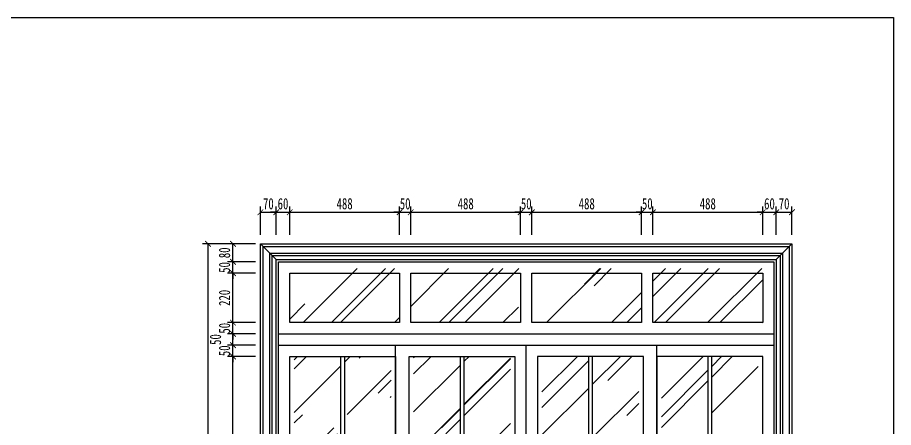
# Model space of a CAD drawing. Header units: millimetres. Extents: x 51249 to 2766742, y -599687 to -1280.
# Drawn here: x 78449 to 82338, y -120379 to -118559 of the extents above; entities that cross this region are included whole.
import ezdxf

# ---------------------------------------------------------------- set-up
doc = ezdxf.new("R2010")
doc.units = ezdxf.units.MM
doc.header["$LTSCALE"] = 10
doc.header["$PDMODE"] = 3
for name, color, linetype in [('D-节点填充', 250, 'Continuous'), ('E-立面造型线', 3, 'Continuous'), ('W-尺寸', 5, 'Continuous')]:
    doc.layers.add(name, color=color, linetype=linetype)
doc.styles.add('DIM', font='SimSun.ttf', dxfattribs={"width": 0.7})
doc.dimstyles.new('25', dxfattribs={"dimscale": 25, "dimtxt": 2, "dimasz": 1, "dimexe": 1, "dimexo": 1, "dimgap": 0.5, "dimtad": 1, "dimdec": 0, "dimzin": 0, "dimdsep": 46, "dimtxsty": 'DIM', "dimblk": 'ARCHTICK', "dimcen": 0, "dimclrd": 5, "dimclre": 5, "dimclrt": 35, "dimadec": 0, "dimazin": 0, "dimtfac": 0.5, "dimtdec": 0, "dimtix": 1, "dimtmove": 2, "dimatfit": 2, "dimldrblk": 'A', "dimfxl": 0, "dimtolj": 1, "dimtzin": 0, "dimlwd": -1, "dimlwe": -1, "dimarcsym": 0})
pattern_1 = [(45, (152663.25, -121323.87), (215.52615, 574.7364), [3810, -508, 1270, -254]), (45, (152812.32, -120995.2), (-418.48, 59.2697), [762, -83.82, 1524, -190.5]), (45, (152600.39, -121081.4), (813.6112, 1054.28207), [2032, -355.6, 1016, -254])]

# ---------------------------------------------------------------- blocks, each defined once
blk = doc.blocks.new('_ArchTick')
at = {"color": 0, "linetype": 'ByBlock', "const_width": 0.15}
blk.add_lwpolyline([(-0.5, -0.5), (0.5, 0.5)], dxfattribs=at)
blk = doc.blocks.new('*D59')
at = {"layer": 'Defpoints', "color": 0, "ltscale": 0.15}
for p in [(79405.2, -120063.9), (79771, -120063.9), (79758.7, -121003.9)]:
    blk.add_point(p, dxfattribs=at)
at = {"layer": 'W-尺寸', "color": 5, "ltscale": 0.15}
for p, q in [((79505.2, -120063.9), (79380.2, -120063.9)), ((79405.2, -121003.9), (79405.2, -120063.9)), ((79505.2, -121003.9), (79380.2, -121003.9))]:
    blk.add_line(p, q, dxfattribs=at)
at = {"layer": 'W-尺寸', "color": 5, "ltscale": 0.15, "xscale": 25, "yscale": 25, "zscale": 25}
for p, rotation in [((79405.2, -120063.9), 90), ((79405.2, -121003.9), 270)]:
    blk.add_blockref('_ArchTick', p, dxfattribs=dict(at, rotation=rotation))
at = {"layer": 'W-尺寸', "color": 35, "ltscale": 0.15, "insert": (79367.7, -120533.9), "char_height": 50, "attachment_point": 5, "rotation": 90, "style": 'DIM'}
blk.add_mtext('\\A1;940', dxfattribs=at)
blk = doc.blocks.new('A')
for p, q in [((-0.37, 0), (-2.13, 0)), ((-1.44, 1.15), (-1.09, 1.44)), ((-1.44, 1.15), (-0.37, 0)), ((-1.44, -1.15), (-0.37, 0)), ((-1.09, 1.44), (0, 0)), ((-1.09, -1.44), (0, 0)), ((-1.44, -1.15), (-1.09, -1.44))]:
    blk.add_line(p, q)
for points in [[(-1.44, 1.15), (-1.09, 1.44), (-0.37, 0), (0, 0)], [(-1.44, -1.15), (-1.09, -1.44), (-0.37, 0), (0, 0)]]:
    blk.add_solid(points)
blk = doc.blocks.new('*D60')
at = {"layer": 'Defpoints', "color": 0, "ltscale": 0.15}
for p in [(79405.2, -120013.9), (79765.8, -120013.9), (79771, -120063.9)]:
    blk.add_point(p, dxfattribs=at)
at = {"layer": 'W-尺寸', "color": 5, "ltscale": 0.15}
for p, q in [((79405.2, -120013.9), (79405.2, -119988.9)), ((79505.2, -120013.9), (79380.2, -120013.9)), ((79405.2, -120063.9), (79405.2, -120013.9)), ((79505.2, -120063.9), (79380.2, -120063.9)), ((79405.2, -120063.9), (79405.2, -120088.9))]:
    blk.add_line(p, q, dxfattribs=at)
at = {"layer": 'W-尺寸', "color": 5, "ltscale": 0.15, "xscale": 25, "yscale": 25, "zscale": 25}
for p, rotation in [((79405.2, -120013.9), 270), ((79405.2, -120063.9), 90)]:
    blk.add_blockref('_ArchTick', p, dxfattribs=dict(at, rotation=rotation))
at = {"layer": 'W-尺寸', "color": 35, "ltscale": 0.15, "insert": (79367.7, -120038.9), "char_height": 50, "attachment_point": 5, "rotation": 90, "style": 'DIM'}
blk.add_mtext('\\A1;50', dxfattribs=at)
blk = doc.blocks.new('*D61')
at = {"layer": 'Defpoints', "color": 0, "ltscale": 0.15}
for p in [(79405.2, -119963.9), (79797.5, -119963.9), (79765.8, -120013.9)]:
    blk.add_point(p, dxfattribs=at)
at = {"layer": 'W-尺寸', "color": 5, "ltscale": 0.15}
for p, q in [((79505.2, -119963.9), (79380.2, -119963.9)), ((79405.2, -120013.9), (79405.2, -119963.9)), ((79505.2, -120013.9), (79380.2, -120013.9))]:
    blk.add_line(p, q, dxfattribs=at)
at = {"layer": 'W-尺寸', "color": 5, "ltscale": 0.15, "xscale": 25, "yscale": 25, "zscale": 25}
for p, rotation in [((79405.2, -119963.9), 90), ((79405.2, -120013.9), 270)]:
    blk.add_blockref('_ArchTick', p, dxfattribs=dict(at, rotation=rotation))
at = {"layer": 'W-尺寸', "color": 35, "ltscale": 0.15, "insert": (79327.6, -119988.9), "char_height": 50, "attachment_point": 5, "rotation": 90, "style": 'DIM'}
blk.add_mtext('\\A1;50', dxfattribs=at)
blk = doc.blocks.new('*D62')
at = {"layer": 'Defpoints', "color": 0, "ltscale": 0.15}
for p in [(79405.2, -119913.9), (79781.6, -119913.9), (79797.5, -119963.9)]:
    blk.add_point(p, dxfattribs=at)
at = {"layer": 'W-尺寸', "color": 5, "ltscale": 0.15}
for p, q in [((79405.2, -119913.9), (79405.2, -119888.9)), ((79505.2, -119913.9), (79380.2, -119913.9)), ((79405.2, -119963.9), (79405.2, -119913.9)), ((79505.2, -119963.9), (79380.2, -119963.9)), ((79405.2, -119963.9), (79405.2, -119988.9))]:
    blk.add_line(p, q, dxfattribs=at)
at = {"layer": 'W-尺寸', "color": 5, "ltscale": 0.15, "xscale": 25, "yscale": 25, "zscale": 25}
for p, rotation in [((79405.2, -119913.9), 270), ((79405.2, -119963.9), 90)]:
    blk.add_blockref('_ArchTick', p, dxfattribs=dict(at, rotation=rotation))
at = {"layer": 'W-尺寸', "color": 35, "ltscale": 0.15, "insert": (79367.7, -119938.9), "char_height": 50, "attachment_point": 5, "rotation": 90, "style": 'DIM'}
blk.add_mtext('\\A1;50', dxfattribs=at)
blk = doc.blocks.new('*D63')
at = {"layer": 'Defpoints', "color": 0, "ltscale": 0.15}
for p in [(79405.2, -119693.9), (79780.3, -119693.9), (79781.6, -119913.9)]:
    blk.add_point(p, dxfattribs=at)
at = {"layer": 'W-尺寸', "color": 5, "ltscale": 0.15}
for p, q in [((79505.2, -119693.9), (79380.2, -119693.9)), ((79405.2, -119913.9), (79405.2, -119693.9)), ((79505.2, -119913.9), (79380.2, -119913.9))]:
    blk.add_line(p, q, dxfattribs=at)
at = {"layer": 'W-尺寸', "color": 5, "ltscale": 0.15, "xscale": 25, "yscale": 25, "zscale": 25}
for p, rotation in [((79405.2, -119693.9), 90), ((79405.2, -119913.9), 270)]:
    blk.add_blockref('_ArchTick', p, dxfattribs=dict(at, rotation=rotation))
at = {"layer": 'W-尺寸', "color": 35, "ltscale": 0.15, "insert": (79367.7, -119803.9), "char_height": 50, "attachment_point": 5, "rotation": 90, "style": 'DIM'}
blk.add_mtext('\\A1;220', dxfattribs=at)
blk = doc.blocks.new('*D64')
at = {"layer": 'Defpoints', "color": 0, "ltscale": 0.15}
for p in [(79405.2, -119643.9), (79793.5, -119643.9), (79780.3, -119693.9)]:
    blk.add_point(p, dxfattribs=at)
at = {"layer": 'W-尺寸', "color": 5, "ltscale": 0.15}
for p, q in [((79405.2, -119643.9), (79405.2, -119618.9)), ((79505.2, -119643.9), (79380.2, -119643.9)), ((79405.2, -119693.9), (79405.2, -119643.9)), ((79505.2, -119693.9), (79380.2, -119693.9)), ((79405.2, -119693.9), (79405.2, -119718.9))]:
    blk.add_line(p, q, dxfattribs=at)
at = {"layer": 'W-尺寸', "color": 5, "ltscale": 0.15, "xscale": 25, "yscale": 25, "zscale": 25}
for p, rotation in [((79405.2, -119643.9), 270), ((79405.2, -119693.9), 90)]:
    blk.add_blockref('_ArchTick', p, dxfattribs=dict(at, rotation=rotation))
at = {"layer": 'W-尺寸', "color": 35, "ltscale": 0.15, "insert": (79367.7, -119668.9), "char_height": 50, "attachment_point": 5, "rotation": 90, "style": 'DIM'}
blk.add_mtext('\\A1;50', dxfattribs=at)
blk = doc.blocks.new('*D65')
at = {"layer": 'Defpoints', "color": 0, "ltscale": 0.15}
for p in [(79405.2, -119563.9), (79804.1, -119563.9), (79793.5, -119643.9)]:
    blk.add_point(p, dxfattribs=at)
at = {"layer": 'W-尺寸', "color": 5, "ltscale": 0.15}
for p, q in [((79505.2, -119563.9), (79380.2, -119563.9)), ((79405.2, -119643.9), (79405.2, -119563.9)), ((79505.2, -119643.9), (79380.2, -119643.9))]:
    blk.add_line(p, q, dxfattribs=at)
at = {"layer": 'W-尺寸', "color": 5, "ltscale": 0.15, "xscale": 25, "yscale": 25, "zscale": 25}
for p, rotation in [((79405.2, -119563.9), 90), ((79405.2, -119643.9), 270)]:
    blk.add_blockref('_ArchTick', p, dxfattribs=dict(at, rotation=rotation))
at = {"layer": 'W-尺寸', "color": 35, "ltscale": 0.15, "insert": (79367.7, -119603.9), "char_height": 50, "attachment_point": 5, "rotation": 90, "style": 'DIM'}
blk.add_mtext('\\A1;80', dxfattribs=at)
blk = doc.blocks.new('*D66')
at = {"layer": 'Defpoints', "color": 0, "ltscale": 0.15}
for p in [(79294.3, -119563.9), (79633.9, -119563.9), (79633.9, -122013.9)]:
    blk.add_point(p, dxfattribs=at)
at = {"layer": 'W-尺寸', "color": 5, "ltscale": 0.15}
for p, q in [((79394.3, -119563.9), (79269.3, -119563.9)), ((79294.3, -122013.9), (79294.3, -119563.9)), ((79394.3, -122013.9), (79269.3, -122013.9))]:
    blk.add_line(p, q, dxfattribs=at)
at = {"layer": 'W-尺寸', "color": 5, "ltscale": 0.15, "xscale": 25, "yscale": 25, "zscale": 25}
for p, rotation in [((79294.3, -119563.9), 90), ((79294.3, -122013.9), 270)]:
    blk.add_blockref('_ArchTick', p, dxfattribs=dict(at, rotation=rotation))
at = {"layer": 'W-尺寸', "color": 35, "ltscale": 0.15, "insert": (79256.8, -120788.9), "char_height": 50, "attachment_point": 5, "rotation": 90, "style": 'DIM'}
blk.add_mtext('\\A1;2450', dxfattribs=at)
blk = doc.blocks.new('*D34')
at = {"layer": 'Defpoints', "color": 0, "ltscale": 0.15}
for p in [(79597.3, -119423.7), (79527.3, -119723.8), (79597.3, -119723.8)]:
    blk.add_point(p, dxfattribs=at)
at = {"layer": 'W-尺寸', "color": 5, "ltscale": 0.15}
for p, q in [((79527.3, -119523.7), (79527.3, -119398.7)), ((79597.3, -119523.7), (79597.3, -119398.7)), ((79527.3, -119423.7), (79597.3, -119423.7))]:
    blk.add_line(p, q, dxfattribs=at)
at = {"layer": 'W-尺寸', "color": 5, "ltscale": 0.15, "xscale": 25, "yscale": 25, "zscale": 25, "rotation": 180}
blk.add_blockref('_ArchTick', (79527.3, -119423.7), dxfattribs=at)
at = {"layer": 'W-尺寸', "color": 5, "ltscale": 0.15, "xscale": 25, "yscale": 25, "zscale": 25}
blk.add_blockref('_ArchTick', (79597.3, -119423.7), dxfattribs=at)
at = {"layer": 'W-尺寸', "color": 35, "ltscale": 0.15, "insert": (79562.3, -119386.2), "char_height": 50, "attachment_point": 5, "style": 'DIM'}
blk.add_mtext('\\A1;70', dxfattribs=at)
blk = doc.blocks.new('*D35')
at = {"layer": 'Defpoints', "color": 0, "ltscale": 0.15}
for p in [(79657.3, -119423.7), (79657.3, -119652.4), (79597.3, -119723.8)]:
    blk.add_point(p, dxfattribs=at)
at = {"layer": 'W-尺寸', "color": 5, "ltscale": 0.15}
for p, q in [((79597.3, -119523.7), (79597.3, -119398.7)), ((79657.3, -119523.7), (79657.3, -119398.7)), ((79597.3, -119423.7), (79572.3, -119423.7)), ((79597.3, -119423.7), (79657.3, -119423.7)), ((79657.3, -119423.7), (79682.3, -119423.7))]:
    blk.add_line(p, q, dxfattribs=at)
at = {"layer": 'W-尺寸', "color": 5, "ltscale": 0.15, "xscale": 25, "yscale": 25, "zscale": 25}
blk.add_blockref('_ArchTick', (79597.3, -119423.7), dxfattribs=at)
at = {"layer": 'W-尺寸', "color": 5, "ltscale": 0.15, "xscale": 25, "yscale": 25, "zscale": 25, "rotation": 180}
blk.add_blockref('_ArchTick', (79657.3, -119423.7), dxfattribs=at)
at = {"layer": 'W-尺寸', "color": 35, "ltscale": 0.15, "insert": (79627.3, -119386.2), "char_height": 50, "attachment_point": 5, "style": 'DIM'}
blk.add_mtext('\\A1;60', dxfattribs=at)
blk = doc.blocks.new('*D36')
at = {"layer": 'Defpoints', "color": 0, "ltscale": 0.15}
for p in [(80144.8, -119423.7), (79657.3, -119652.4), (80144.8, -119652.4)]:
    blk.add_point(p, dxfattribs=at)
at = {"layer": 'W-尺寸', "color": 5, "ltscale": 0.15}
for p, q in [((79657.3, -119523.7), (79657.3, -119398.7)), ((80144.8, -119523.7), (80144.8, -119398.7)), ((79657.3, -119423.7), (80144.8, -119423.7))]:
    blk.add_line(p, q, dxfattribs=at)
at = {"layer": 'W-尺寸', "color": 5, "ltscale": 0.15, "xscale": 25, "yscale": 25, "zscale": 25, "rotation": 180}
blk.add_blockref('_ArchTick', (79657.3, -119423.7), dxfattribs=at)
at = {"layer": 'W-尺寸', "color": 5, "ltscale": 0.15, "xscale": 25, "yscale": 25, "zscale": 25}
blk.add_blockref('_ArchTick', (80144.8, -119423.7), dxfattribs=at)
at = {"layer": 'W-尺寸', "color": 35, "ltscale": 0.15, "insert": (79901, -119386.2), "char_height": 50, "attachment_point": 5, "style": 'DIM'}
blk.add_mtext('\\A1;488', dxfattribs=at)
blk = doc.blocks.new('*D37')
at = {"layer": 'Defpoints', "color": 0, "ltscale": 0.15}
for p in [(80194.8, -119423.7), (80144.8, -119652.4), (80194.8, -119652.4)]:
    blk.add_point(p, dxfattribs=at)
at = {"layer": 'W-尺寸', "color": 5, "ltscale": 0.15}
for p, q in [((80144.8, -119523.7), (80144.8, -119398.7)), ((80194.8, -119523.7), (80194.8, -119398.7)), ((80144.8, -119423.7), (80119.8, -119423.7)), ((80144.8, -119423.7), (80194.8, -119423.7)), ((80194.8, -119423.7), (80219.8, -119423.7))]:
    blk.add_line(p, q, dxfattribs=at)
at = {"layer": 'W-尺寸', "color": 5, "ltscale": 0.15, "xscale": 25, "yscale": 25, "zscale": 25}
blk.add_blockref('_ArchTick', (80144.8, -119423.7), dxfattribs=at)
at = {"layer": 'W-尺寸', "color": 5, "ltscale": 0.15, "xscale": 25, "yscale": 25, "zscale": 25, "rotation": 180}
blk.add_blockref('_ArchTick', (80194.8, -119423.7), dxfattribs=at)
at = {"layer": 'W-尺寸', "color": 35, "ltscale": 0.15, "insert": (80169.8, -119386.2), "char_height": 50, "attachment_point": 5, "style": 'DIM'}
blk.add_mtext('\\A1;50', dxfattribs=at)
blk = doc.blocks.new('*D38')
at = {"layer": 'Defpoints', "color": 0, "ltscale": 0.15}
for p in [(80682.3, -119423.7), (80194.8, -119652.4), (80682.3, -119652.4)]:
    blk.add_point(p, dxfattribs=at)
at = {"layer": 'W-尺寸', "color": 5, "ltscale": 0.15}
for p, q in [((80194.8, -119523.7), (80194.8, -119398.7)), ((80682.3, -119523.7), (80682.3, -119398.7)), ((80194.8, -119423.7), (80682.3, -119423.7))]:
    blk.add_line(p, q, dxfattribs=at)
at = {"layer": 'W-尺寸', "color": 5, "ltscale": 0.15, "xscale": 25, "yscale": 25, "zscale": 25, "rotation": 180}
blk.add_blockref('_ArchTick', (80194.8, -119423.7), dxfattribs=at)
at = {"layer": 'W-尺寸', "color": 5, "ltscale": 0.15, "xscale": 25, "yscale": 25, "zscale": 25}
blk.add_blockref('_ArchTick', (80682.3, -119423.7), dxfattribs=at)
at = {"layer": 'W-尺寸', "color": 35, "ltscale": 0.15, "insert": (80438.5, -119386.2), "char_height": 50, "attachment_point": 5, "style": 'DIM'}
blk.add_mtext('\\A1;488', dxfattribs=at)
blk = doc.blocks.new('*D39')
at = {"layer": 'Defpoints', "color": 0, "ltscale": 0.15}
for p in [(80732.3, -119423.7), (80682.3, -119652.4), (80732.3, -119652.4)]:
    blk.add_point(p, dxfattribs=at)
at = {"layer": 'W-尺寸', "color": 5, "ltscale": 0.15}
for p, q in [((80682.3, -119523.7), (80682.3, -119398.7)), ((80732.3, -119523.7), (80732.3, -119398.7)), ((80682.3, -119423.7), (80657.3, -119423.7)), ((80682.3, -119423.7), (80732.3, -119423.7)), ((80732.3, -119423.7), (80757.3, -119423.7))]:
    blk.add_line(p, q, dxfattribs=at)
at = {"layer": 'W-尺寸', "color": 5, "ltscale": 0.15, "xscale": 25, "yscale": 25, "zscale": 25}
blk.add_blockref('_ArchTick', (80682.3, -119423.7), dxfattribs=at)
at = {"layer": 'W-尺寸', "color": 5, "ltscale": 0.15, "xscale": 25, "yscale": 25, "zscale": 25, "rotation": 180}
blk.add_blockref('_ArchTick', (80732.3, -119423.7), dxfattribs=at)
at = {"layer": 'W-尺寸', "color": 35, "ltscale": 0.15, "insert": (80707.3, -119386.2), "char_height": 50, "attachment_point": 5, "style": 'DIM'}
blk.add_mtext('\\A1;50', dxfattribs=at)
blk = doc.blocks.new('*D40')
at = {"layer": 'Defpoints', "color": 0, "ltscale": 0.15}
for p in [(81219.8, -119423.7), (80732.3, -119652.4), (81219.8, -119652.4)]:
    blk.add_point(p, dxfattribs=at)
at = {"layer": 'W-尺寸', "color": 5, "ltscale": 0.15}
for p, q in [((80732.3, -119523.7), (80732.3, -119398.7)), ((81219.8, -119523.7), (81219.8, -119398.7)), ((80732.3, -119423.7), (81219.8, -119423.7))]:
    blk.add_line(p, q, dxfattribs=at)
at = {"layer": 'W-尺寸', "color": 5, "ltscale": 0.15, "xscale": 25, "yscale": 25, "zscale": 25, "rotation": 180}
blk.add_blockref('_ArchTick', (80732.3, -119423.7), dxfattribs=at)
at = {"layer": 'W-尺寸', "color": 5, "ltscale": 0.15, "xscale": 25, "yscale": 25, "zscale": 25}
blk.add_blockref('_ArchTick', (81219.8, -119423.7), dxfattribs=at)
at = {"layer": 'W-尺寸', "color": 35, "ltscale": 0.15, "insert": (80976, -119386.2), "char_height": 50, "attachment_point": 5, "style": 'DIM'}
blk.add_mtext('\\A1;488', dxfattribs=at)
blk = doc.blocks.new('*D41')
at = {"layer": 'Defpoints', "color": 0, "ltscale": 0.15}
for p in [(81269.8, -119423.7), (81219.8, -119652.4), (81269.8, -119652.4)]:
    blk.add_point(p, dxfattribs=at)
at = {"layer": 'W-尺寸', "color": 5, "ltscale": 0.15}
for p, q in [((81219.8, -119523.7), (81219.8, -119398.7)), ((81269.8, -119523.7), (81269.8, -119398.7)), ((81219.8, -119423.7), (81194.8, -119423.7)), ((81219.8, -119423.7), (81269.8, -119423.7)), ((81269.8, -119423.7), (81294.8, -119423.7))]:
    blk.add_line(p, q, dxfattribs=at)
at = {"layer": 'W-尺寸', "color": 5, "ltscale": 0.15, "xscale": 25, "yscale": 25, "zscale": 25}
blk.add_blockref('_ArchTick', (81219.8, -119423.7), dxfattribs=at)
at = {"layer": 'W-尺寸', "color": 5, "ltscale": 0.15, "xscale": 25, "yscale": 25, "zscale": 25, "rotation": 180}
blk.add_blockref('_ArchTick', (81269.8, -119423.7), dxfattribs=at)
at = {"layer": 'W-尺寸', "color": 35, "ltscale": 0.15, "insert": (81244.8, -119386.2), "char_height": 50, "attachment_point": 5, "style": 'DIM'}
blk.add_mtext('\\A1;50', dxfattribs=at)
blk = doc.blocks.new('*D42')
at = {"layer": 'Defpoints', "color": 0, "ltscale": 0.15}
for p in [(81757.3, -119423.7), (81269.8, -119652.4), (81757.3, -119652.4)]:
    blk.add_point(p, dxfattribs=at)
at = {"layer": 'W-尺寸', "color": 5, "ltscale": 0.15}
for p, q in [((81269.8, -119523.7), (81269.8, -119398.7)), ((81757.3, -119523.7), (81757.3, -119398.7)), ((81269.8, -119423.7), (81757.3, -119423.7))]:
    blk.add_line(p, q, dxfattribs=at)
at = {"layer": 'W-尺寸', "color": 5, "ltscale": 0.15, "xscale": 25, "yscale": 25, "zscale": 25, "rotation": 180}
blk.add_blockref('_ArchTick', (81269.8, -119423.7), dxfattribs=at)
at = {"layer": 'W-尺寸', "color": 5, "ltscale": 0.15, "xscale": 25, "yscale": 25, "zscale": 25}
blk.add_blockref('_ArchTick', (81757.3, -119423.7), dxfattribs=at)
at = {"layer": 'W-尺寸', "color": 35, "ltscale": 0.15, "insert": (81513.5, -119386.2), "char_height": 50, "attachment_point": 5, "style": 'DIM'}
blk.add_mtext('\\A1;488', dxfattribs=at)
blk = doc.blocks.new('*D43')
at = {"layer": 'Defpoints', "color": 0, "ltscale": 0.15}
for p in [(81817.3, -119423.7), (81757.3, -119652.4), (81817.3, -119669.1)]:
    blk.add_point(p, dxfattribs=at)
at = {"layer": 'W-尺寸', "color": 5, "ltscale": 0.15}
for p, q in [((81757.3, -119523.7), (81757.3, -119398.7)), ((81817.3, -119523.7), (81817.3, -119398.7)), ((81757.3, -119423.7), (81732.3, -119423.7)), ((81757.3, -119423.7), (81817.3, -119423.7)), ((81817.3, -119423.7), (81842.3, -119423.7))]:
    blk.add_line(p, q, dxfattribs=at)
at = {"layer": 'W-尺寸', "color": 5, "ltscale": 0.15, "xscale": 25, "yscale": 25, "zscale": 25}
blk.add_blockref('_ArchTick', (81757.3, -119423.7), dxfattribs=at)
at = {"layer": 'W-尺寸', "color": 5, "ltscale": 0.15, "xscale": 25, "yscale": 25, "zscale": 25, "rotation": 180}
blk.add_blockref('_ArchTick', (81817.3, -119423.7), dxfattribs=at)
at = {"layer": 'W-尺寸', "color": 35, "ltscale": 0.15, "insert": (81787.3, -119386.2), "char_height": 50, "attachment_point": 5, "style": 'DIM'}
blk.add_mtext('\\A1;60', dxfattribs=at)
blk = doc.blocks.new('*D44')
at = {"layer": 'Defpoints', "color": 0, "ltscale": 0.15}
for p in [(81887.3, -119423.7), (81817.3, -119669.1), (81887.3, -119669.1)]:
    blk.add_point(p, dxfattribs=at)
at = {"layer": 'W-尺寸', "color": 5, "ltscale": 0.15}
for p, q in [((81817.3, -119523.7), (81817.3, -119398.7)), ((81887.3, -119523.7), (81887.3, -119398.7)), ((81817.3, -119423.7), (81887.3, -119423.7))]:
    blk.add_line(p, q, dxfattribs=at)
at = {"layer": 'W-尺寸', "color": 5, "ltscale": 0.15, "xscale": 25, "yscale": 25, "zscale": 25, "rotation": 180}
blk.add_blockref('_ArchTick', (81817.3, -119423.7), dxfattribs=at)
at = {"layer": 'W-尺寸', "color": 5, "ltscale": 0.15, "xscale": 25, "yscale": 25, "zscale": 25}
blk.add_blockref('_ArchTick', (81887.3, -119423.7), dxfattribs=at)
at = {"layer": 'W-尺寸', "color": 35, "ltscale": 0.15, "insert": (81852.3, -119386.2), "char_height": 50, "attachment_point": 5, "style": 'DIM'}
blk.add_mtext('\\A1;70', dxfattribs=at)

msp = doc.modelspace()

# ---------------------------------------------------------------- hatches: boundary and pattern name
at = {"layer": 'E-立面造型线'}
h = msp.add_hatch(dxfattribs=at)
h.set_pattern_fill('AR-RROOF', color=251, scale=200, angle=45, style=0)
h.set_pattern_definition(pattern_1)
h.paths.add_polyline_path([(80144.8, -119673.9), (79657.3, -119673.9), (79657.3, -119913.9), (80144.8, -119913.9)])
h.paths.add_polyline_path([(80682.3, -119673.9), (80194.8, -119673.9), (80194.8, -119913.9), (80682.3, -119913.9)])
h.paths.add_polyline_path([(81219.8, -119673.9), (80732.3, -119673.9), (80732.3, -119913.9), (81219.8, -119913.9)])
h.paths.add_polyline_path([(81757.3, -119673.9), (81269.8, -119673.9), (81269.8, -119913.9), (81757.3, -119913.9)])
h.paths.add_polyline_path([(80107.3, -121003.9), (79986.4, -121003.9), (79902.3, -120919.7), (79902.3, -120063.9), (80107.3, -120063.9)])
h.paths.add_polyline_path([(79677.3, -120063.9), (79882.3, -120063.9), (79882.3, -120919.7), (79798.1, -121003.9), (79677.3, -121003.9)])
h.paths.add_polyline_path([(79816.4, -121013.9), (79892.3, -120938), (79968.1, -121013.9), (79892.3, -121089.7)])
h.paths.add_polyline_path([(79902.3, -121108), (79986.4, -121023.9), (80107.3, -121023.9), (80107.3, -121963.9), (79902.3, -121963.9)])
h.paths.add_polyline_path([(79882.3, -121963.9), (79677.3, -121963.9), (79677.3, -121023.9), (79798.1, -121023.9), (79882.3, -121108)])
h = msp.add_hatch(dxfattribs=at)
h.set_pattern_fill('AR-RROOF', color=251, scale=200, angle=45, style=0)
h.set_pattern_definition(pattern_1)
h.paths.add_polyline_path([(80637.3, -121003.9), (80516.4, -121003.9), (80432.3, -120919.7), (80432.3, -120063.9), (80637.3, -120063.9)])
h.paths.add_polyline_path([(80207.3, -120063.9), (80412.3, -120063.9), (80412.3, -120919.7), (80328.1, -121003.9), (80207.3, -121003.9)])
h.paths.add_polyline_path([(80346.4, -121013.9), (80422.3, -120938), (80498.1, -121013.9), (80422.3, -121089.7)])
h.paths.add_polyline_path([(80432.3, -121108), (80516.4, -121023.9), (80637.3, -121023.9), (80637.3, -121963.9), (80432.3, -121963.9)])
h.paths.add_polyline_path([(80412.3, -121963.9), (80207.3, -121963.9), (80207.3, -121023.9), (80328.1, -121023.9), (80412.3, -121108)])
h = msp.add_hatch(dxfattribs=at)
h.set_pattern_fill('AR-RROOF', color=251, scale=200, angle=45, style=0)
h.set_pattern_definition(pattern_1)
h.paths.add_polyline_path([(80777.3, -121003.9), (80898.1, -121003.9), (80982.3, -120919.7), (80982.3, -120063.9), (80777.3, -120063.9)])
h.paths.add_polyline_path([(81207.3, -120063.9), (81002.3, -120063.9), (81002.3, -120919.7), (81086.4, -121003.9), (81207.3, -121003.9)])
h.paths.add_polyline_path([(81068.1, -121013.9), (80992.3, -120938), (80916.4, -121013.9), (80992.3, -121089.7)])
h.paths.add_polyline_path([(80982.3, -121108), (80898.1, -121023.9), (80777.3, -121023.9), (80777.3, -121963.9), (80982.3, -121963.9)])
h.paths.add_polyline_path([(81002.3, -121963.9), (81207.3, -121963.9), (81207.3, -121023.9), (81086.4, -121023.9), (81002.3, -121108)])

# ---------------------------------------------------------------- linework, layer by layer
at = {"color": 1, "ltscale": 0.15}
msp.add_lwpolyline([(59982.5, -118559.1), (82338, -118559.1), (82338, -123043.5), (59982.5, -123043.5)], close=True, dxfattribs=at)
at = {"layer": 'D-节点填充', "color": 8, "ltscale": 0.15}
for p, q in [((79527.3, -119563.9), (79597.3, -119633.9)), ((81817.3, -119633.9), (81887.3, -119563.9))]:
    msp.add_line(p, q, dxfattribs=at)
for points in [[(79539.3, -121863.9), (79539.3, -119575.9), (81875.3, -119575.9), (81875.3, -121863.9)], [(79569.3, -121863.9), (79569.3, -119605.9), (81845.3, -119605.9), (81845.3, -121863.9)], [(79579.3, -121863.9), (79579.3, -119615.9), (81835.3, -119615.9), (81835.3, -121863.9)]]:
    msp.add_lwpolyline(points, dxfattribs=at)
at = {"layer": 'E-立面造型线', "ltscale": 0.15}
for p, q in [((79607.3, -119963.9), (81807.3, -119963.9)), ((80127.3, -122013.9), (80127.3, -120013.9)), ((80707.3, -122013.9), (80707.3, -120013.9)), ((81287.3, -122013.9), (81287.3, -120013.9))]:
    msp.add_line(p, q, dxfattribs=at)
at = {"layer": 'E-立面造型线', "color": 251}
for p, q in [((81307.3, -120249.6), (81493, -120063.9)), ((81532.3, -120153.9), (81622.3, -120063.9)), ((81532.3, -120106.5), (81574.9, -120063.9)), ((81307.3, -120331.5), (81512.3, -120126.5)), ((81532.3, -120313.4), (81737.3, -120108.4)), ((81307.3, -120378.9), (81512.3, -120173.9))]:
    msp.add_line(p, q, dxfattribs=at)
at = {"layer": 'E-立面造型线', "ltscale": 0.15}
for points in [[(79527.3, -122013.9), (79527.3, -119563.9), (81887.3, -119563.9), (81887.3, -122013.9)], [(79597.3, -122013.9), (79597.3, -119633.9), (81817.3, -119633.9), (81817.3, -122013.9)], [(79607.3, -122013.9), (79607.3, -120013.9), (81807.3, -120013.9), (81807.3, -122013.9)]]:
    msp.add_lwpolyline(points, dxfattribs=at)
at = {"layer": 'E-立面造型线', "color": 6, "ltscale": 0.15}
msp.add_lwpolyline([(79607.3, -122013.9), (79607.3, -119643.9), (81807.3, -119643.9), (81807.3, -122013.9)], dxfattribs=at)
at = {"layer": 'E-立面造型线', "color": 44}
for points in [[(79657.3, -119693.9), (80144.8, -119693.9), (80144.8, -119913.9), (79657.3, -119913.9)], [(80194.8, -119693.9), (80682.3, -119693.9), (80682.3, -119913.9), (80194.8, -119913.9)], [(80732.3, -119693.9), (81219.8, -119693.9), (81219.8, -119913.9), (80732.3, -119913.9)], [(81269.8, -119693.9), (81757.3, -119693.9), (81757.3, -119913.9), (81269.8, -119913.9)], [(79657.3, -121963.9), (79657.3, -120063.9), (80127.3, -120063.9), (80127.3, -121963.9)], [(80187.3, -121963.9), (80187.3, -120063.9), (80657.3, -120063.9), (80657.3, -121963.9)], [(81227.3, -121963.9), (81227.3, -120063.9), (80757.3, -120063.9), (80757.3, -121963.9)], [(81757.3, -121963.9), (81757.3, -120063.9), (81287.3, -120063.9), (81287.3, -121963.9)]]:
    msp.add_lwpolyline(points, close=True, dxfattribs=at)
for points in [[(79799.9, -121005.6), (79884.8, -120920.8), (79884.8, -120063.9)], [(79899.8, -120063.9), (79899.8, -120920.8), (79984.6, -121005.6)], [(80329.9, -121005.6), (80414.8, -120920.8), (80414.8, -120063.9)], [(80429.8, -120063.9), (80429.8, -120920.8), (80514.6, -121005.6)], [(80899.9, -121005.6), (80984.8, -120920.8), (80984.8, -120063.9)], [(80999.8, -120063.9), (80999.8, -120920.8), (81084.6, -121005.6)], [(81287.3, -121006.4), (81429.2, -121006.4), (81514.8, -120920.8), (81514.8, -120063.9)], [(81529.8, -120063.9), (81529.8, -120920.8), (81615.4, -121006.4), (81757.3, -121006.4)]]:
    msp.add_lwpolyline(points, dxfattribs=at)

# ---------------------------------------------------------------- dimensions: what is measured, and where the dimension line sits
at = {"layer": 'W-尺寸', "color": 1, "ltscale": 0.15}
for base, p1, p2, picture, middle in [((79597.3, -119423.7), (79527.3, -119723.8), (79597.3, -119723.8), '*D34', (79562.3, -119386.2)), ((79657.3, -119423.7), (79597.3, -119723.8), (79657.3, -119652.4), '*D35', (79627.3, -119386.2)), ((80144.7659519, -119423.7258336), (79657.2659519, -119652.3704473), (80144.7659519, -119652.3704473), '*D36', (79901.0159519, -119386.2258336)), ((80194.8, -119423.7), (80144.8, -119652.4), (80194.8, -119652.4), '*D37', (80169.8, -119386.2)), ((80682.2659519, -119423.7258336), (80194.7659519, -119652.3704473), (80682.2659519, -119652.3704473), '*D38', (80438.5159519, -119386.2258336)), ((80732.3, -119423.7), (80682.3, -119652.4), (80732.3, -119652.4), '*D39', (80707.3, -119386.2)), ((81219.7659519, -119423.7258336), (80732.2659519, -119652.3704473), (81219.7659519, -119652.3704473), '*D40', (80976.0159519, -119386.2258336)), ((81269.8, -119423.7), (81219.8, -119652.4), (81269.8, -119652.4), '*D41', (81244.8, -119386.2)), ((81757.2659519, -119423.7258336), (81269.7659519, -119652.3704473), (81757.2659519, -119652.3704473), '*D42', (81513.5159519, -119386.2258336)), ((81817.3, -119423.7), (81757.3, -119652.4), (81817.3, -119669.1), '*D43', (81787.3, -119386.2)), ((81887.3, -119423.7), (81817.3, -119669.1), (81887.3, -119669.1), '*D44', (81852.3, -119386.2))]:
    dim = msp.add_linear_dim(base=base, p1=p1, p2=p2, dimstyle='25', dxfattribs=at)
    dim.commit()
    dim.dimension.update_dxf_attribs({"geometry": picture, "text_midpoint": middle})
for base, p1, p2, picture, middle in [((79294.3, -119563.9), (79633.9, -122013.9), (79633.9, -119563.9), '*D66', (79256.8, -120788.9)), ((79405.2, -119563.9), (79793.5, -119643.9), (79804.1, -119563.9), '*D65', (79367.7, -119603.9)), ((79405.2, -119643.9), (79780.3, -119693.9), (79793.5, -119643.9), '*D64', (79367.7, -119668.9)), ((79405.2, -119693.9), (79781.6, -119913.9), (79780.3, -119693.9), '*D63', (79367.7, -119803.9)), ((79405.2, -119913.9), (79797.5, -119963.9), (79781.6, -119913.9), '*D62', (79367.7, -119938.9)), ((79405.2, -120013.9), (79771, -120063.9), (79765.8, -120013.9), '*D60', (79367.7, -120038.9)), ((79405.2, -120063.9), (79758.7, -121003.9), (79771, -120063.9), '*D59', (79367.7, -120533.9))]:
    dim = msp.add_linear_dim(base=base, p1=p1, p2=p2, angle=90, dimstyle='25', dxfattribs=at)
    dim.commit()
    dim.dimension.update_dxf_attribs({"geometry": picture, "text_midpoint": middle})
dim = msp.add_linear_dim(base=(79405.2, -119963.9), p1=(79765.8, -120013.9), p2=(79797.5, -119963.9), angle=90, dimstyle='25', dxfattribs=at)
dim.commit()
dim.dimension.update_dxf_attribs({"geometry": '*D61', "text_midpoint": (79327.6, -119988.9), "dimtype": 160})

doc.saveas('drawing.dxf')
